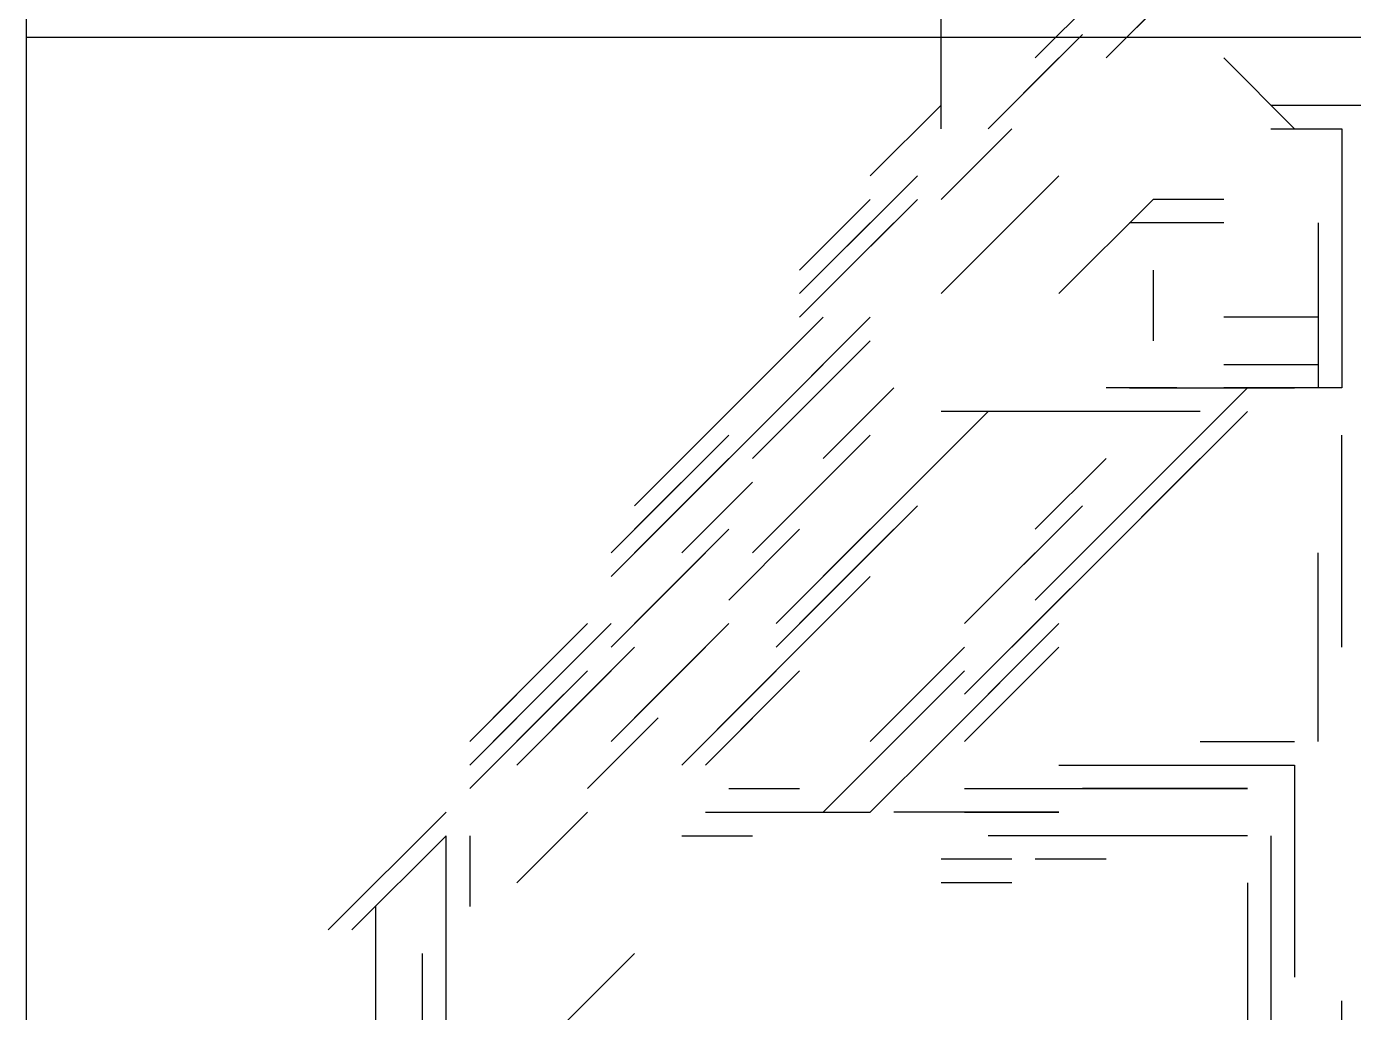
# Model space of a CAD drawing. Extents: x 34 to 168, y 38 to 138.
# Drawn here: x 52 to 61.38, y 103.1 to 110.08 of the extents above; entities that cross this region are included whole.
import ezdxf

# ---------------------------------------------------------------- set-up
doc = ezdxf.new("R2010")
doc.units = 0
doc.layers.add('STRUCTURE', color=1, linetype='CONTINUOUS')

msp = doc.modelspace()

# ---------------------------------------------------------------- linework, layer by layer
for p, q in [((58.467, 109.5203), (58.467, 111.5203)), ((58.467, 109.5203), (58.467, 111.3536)), ((58.467, 109.5203), (58.467, 111.0203)), ((59.8003, 110.0203), (60.467, 110.687)), ((59.8003, 110.0203), (60.467, 110.687)), ((59.8003, 110.0203), (60.467, 110.687)), ((59.6337, 109.8536), (60.3003, 110.5203)), ((59.6337, 109.8536), (60.3003, 110.5203)), ((59.6337, 109.8536), (60.3003, 110.5203)), ((59.8003, 110.0203), (60.3003, 110.5203)), ((59.6337, 110.3536), (59.1337, 109.8536)), ((58.467, 109.3536), (58.467, 110.0203)), ((58.467, 109.3536), (58.467, 110.0203)), ((59.467, 110.0203), (58.967, 109.5203)), ((59.467, 110.0203), (58.967, 109.5203)), ((59.467, 110.0203), (58.967, 109.5203)), ((59.467, 110.0203), (58.967, 109.5203)), ((59.3003, 109.8536), (58.8003, 109.3536)), ((59.3003, 109.8536), (58.8003, 109.3536)), ((60.467, 109.8536), (60.967, 109.3536)), ((57.967, 109.0203), (58.467, 109.5203)), ((60.8003, 109.5203), (61.3003, 109.5203)), ((60.8003, 109.5203), (61.467, 109.5203)), ((60.8003, 109.5203), (61.467, 109.5203)), ((60.8003, 109.5203), (61.3003, 109.5203)), ((58.967, 109.3536), (58.467, 108.8536)), ((60.8003, 109.3536), (61.3003, 109.3536)), ((60.8003, 109.3536), (61.3003, 109.3536)), ((60.8003, 109.3536), (61.3003, 109.3536)), ((60.8003, 109.3536), (61.3003, 109.3536)), ((60.8003, 109.3536), (61.3003, 109.3536)), ((60.8003, 109.3536), (61.3003, 109.3536)), ((60.8003, 109.3536), (61.3003, 109.3536)), ((60.8003, 109.3536), (61.3003, 109.3536)), ((61.3003, 109.3536), (61.3003, 108.8536)), ((61.3003, 109.3536), (61.3003, 108.687)), ((61.3003, 109.3536), (61.3003, 108.3536)), ((61.3003, 109.3536), (61.3003, 108.8536)), ((61.3003, 109.3536), (61.3003, 108.8536)), ((61.3003, 109.3536), (61.3003, 108.687)), ((61.3003, 109.3536), (61.3003, 108.687)), ((61.3003, 109.3536), (61.3003, 108.5203)), ((61.3003, 109.3536), (61.3003, 108.5203)), ((61.3003, 109.3536), (61.3003, 108.8536)), ((57.467, 108.187), (58.3003, 109.0203)), ((58.467, 108.187), (59.3003, 109.0203)), ((57.467, 108.187), (58.1337, 108.8536)), ((57.467, 108.3536), (57.967, 108.8536)), ((57.6337, 108.187), (58.3003, 108.8536)), ((57.6337, 108.187), (58.3003, 108.8536)), ((59.967, 108.8536), (59.3003, 108.187)), ((60.467, 108.8536), (59.967, 108.8536)), ((57.467, 108.187), (57.967, 108.687)), ((57.467, 108.0203), (58.1337, 108.687)), ((57.467, 108.0203), (58.1337, 108.687)), ((57.6337, 108.187), (58.1337, 108.687)), ((57.6337, 108.187), (58.1337, 108.687)), ((57.6337, 108.187), (58.1337, 108.687)), ((57.6337, 108.187), (58.1337, 108.687)), ((60.467, 108.687), (59.8003, 108.687)), ((60.467, 108.687), (59.8003, 108.687)), ((60.467, 108.687), (59.8003, 108.687)), ((61.1337, 108.687), (61.1337, 108.187)), ((61.1337, 108.687), (61.1337, 108.187)), ((61.1337, 108.687), (61.1337, 108.0203)), ((61.1337, 108.687), (61.1337, 108.187)), ((57.467, 108.0203), (57.967, 108.5203)), ((61.1337, 108.5203), (61.1337, 107.5203)), ((61.1337, 108.5203), (61.1337, 107.5203)), ((61.1337, 108.5203), (61.1337, 107.5203)), ((61.3003, 108.5203), (61.3003, 107.5203)), ((59.967, 108.3536), (59.967, 107.8536)), ((61.1337, 108.3536), (61.1337, 107.5203)), ((61.1337, 108.3536), (61.1337, 107.5203)), ((61.1337, 108.187), (61.1337, 107.5203)), ((57.967, 108.0203), (57.1337, 107.187)), ((57.1337, 107.5203), (57.6337, 108.0203)), ((57.1337, 107.5203), (57.6337, 108.0203)), ((57.1337, 107.5203), (57.6337, 108.0203)), ((57.1337, 107.5203), (57.6337, 108.0203)), ((57.967, 108.0203), (57.3003, 107.3536)), ((57.967, 108.0203), (57.3003, 107.3536)), ((61.1337, 108.0203), (60.467, 108.0203)), ((56.967, 107.3536), (57.467, 107.8536)), ((57.967, 107.8536), (57.1337, 107.0203)), ((57.967, 107.8536), (57.1337, 107.0203)), ((57.967, 107.8536), (57.1337, 107.0203)), ((60.467, 107.687), (61.1337, 107.687)), ((56.6337, 107.0203), (57.1337, 107.5203)), ((57.6337, 107.0203), (58.1337, 107.5203)), ((57.6337, 107.0203), (58.1337, 107.5203)), ((57.6337, 107.0203), (58.1337, 107.5203)), ((60.6337, 107.5203), (59.6337, 106.5203)), ((60.1337, 107.5203), (59.6337, 107.5203)), ((60.1337, 107.5203), (59.6337, 107.5203)), ((60.1337, 107.5203), (59.6337, 107.5203)), ((59.8003, 107.5203), (60.967, 107.5203)), ((59.8003, 107.5203), (60.3003, 107.5203)), ((59.8003, 107.5203), (60.967, 107.5203)), ((59.967, 107.5203), (60.967, 107.5203)), ((60.6337, 107.5203), (60.1337, 107.0203)), ((60.6337, 107.5203), (60.1337, 107.0203)), ((61.1337, 107.5203), (60.467, 107.5203)), ((61.1337, 107.5203), (60.467, 107.5203)), ((61.1337, 107.5203), (60.467, 107.5203)), ((61.1337, 107.5203), (60.467, 107.5203)), ((61.1337, 107.5203), (60.467, 107.5203)), ((61.1337, 107.5203), (60.467, 107.5203)), ((61.1337, 107.5203), (60.467, 107.5203)), ((61.1337, 107.5203), (60.467, 107.5203)), ((61.1337, 107.5203), (60.467, 107.5203)), ((61.1337, 107.5203), (60.6337, 107.5203)), ((61.3003, 107.5203), (60.6337, 107.5203)), ((61.1337, 107.5203), (60.6337, 107.5203)), ((56.3003, 106.687), (56.967, 107.3536)), ((58.8003, 107.3536), (58.3003, 106.8536)), ((59.3003, 107.3536), (58.467, 107.3536)), ((59.467, 107.3536), (58.467, 107.3536)), ((59.467, 107.3536), (58.467, 107.3536)), ((59.467, 107.3536), (58.467, 107.3536)), ((59.467, 107.3536), (58.467, 107.3536)), ((59.467, 107.3536), (58.6337, 107.3536)), ((59.967, 107.3536), (58.6337, 107.3536)), ((59.6337, 107.3536), (58.6337, 107.3536)), ((59.6337, 107.3536), (58.6337, 107.3536)), ((59.467, 107.3536), (58.6337, 107.3536)), ((59.967, 107.3536), (58.6337, 107.3536)), ((59.967, 107.3536), (58.6337, 107.3536)), ((59.467, 107.3536), (58.8003, 107.3536)), ((60.6337, 107.3536), (59.6337, 106.3536)), ((60.3003, 107.3536), (59.8003, 107.3536)), ((56.3003, 106.5203), (56.967, 107.187)), ((56.467, 106.5203), (57.1337, 107.187)), ((56.467, 106.5203), (57.1337, 107.187)), ((56.467, 106.5203), (57.1337, 107.187)), ((57.467, 106.687), (57.967, 107.187)), ((61.3003, 105.687), (61.3003, 107.187)), ((61.3003, 106.187), (61.3003, 107.187)), ((61.3003, 106.5203), (61.3003, 107.187)), ((56.3003, 106.5203), (56.8003, 107.0203)), ((56.3003, 106.3536), (56.967, 107.0203)), ((57.3003, 106.5203), (57.8003, 107.0203)), ((59.1337, 106.5203), (59.6337, 107.0203)), ((60.3003, 107.0203), (59.467, 106.187)), ((59.467, 106.3536), (60.1337, 107.0203)), ((60.1337, 107.0203), (59.6337, 106.5203)), ((56.1337, 106.187), (56.8003, 106.8536)), ((56.1337, 106.3536), (56.6337, 106.8536)), ((56.3003, 106.3536), (56.8003, 106.8536)), ((56.3003, 106.3536), (56.8003, 106.8536)), ((56.3003, 106.3536), (56.8003, 106.8536)), ((56.3003, 106.3536), (56.8003, 106.8536)), ((56.3003, 106.3536), (56.8003, 106.8536)), ((57.1337, 106.8536), (56.6337, 106.3536)), ((57.1337, 106.3536), (57.6337, 106.8536)), ((57.1337, 106.3536), (57.6337, 106.8536)), ((58.3003, 106.8536), (57.467, 106.0203)), ((58.3003, 106.8536), (57.467, 106.0203)), ((58.3003, 106.8536), (57.467, 106.0203)), ((58.3003, 106.8536), (57.467, 106.0203)), ((58.3003, 106.8536), (57.8003, 106.3536)), ((59.1337, 106.0203), (59.967, 106.8536)), ((60.1337, 106.8536), (59.3003, 106.0203)), ((60.1337, 106.8536), (59.3003, 106.0203)), ((58.1337, 106.687), (57.467, 106.0203)), ((58.1337, 106.687), (57.467, 106.0203)), ((58.3003, 106.687), (57.6337, 106.0203)), ((58.6337, 105.8536), (59.467, 106.687)), ((56.967, 106.5203), (56.3003, 105.8536)), ((56.967, 106.5203), (56.3003, 105.8536)), ((56.967, 106.0203), (57.467, 106.5203)), ((56.967, 106.0203), (57.467, 106.5203)), ((56.967, 106.0203), (57.467, 106.5203)), ((57.967, 106.5203), (57.3003, 105.8536)), ((58.1337, 106.5203), (57.467, 105.8536)), ((57.967, 106.5203), (57.467, 106.0203)), ((57.967, 106.5203), (57.467, 106.0203)), ((56.8003, 106.3536), (56.1337, 105.687)), ((57.967, 106.3536), (57.467, 105.8536)), ((58.6337, 105.8536), (59.1337, 106.3536)), ((59.6337, 106.3536), (58.967, 105.687)), ((59.6337, 106.3536), (59.1337, 105.8536)), ((61.1337, 105.187), (61.1337, 106.3536)), ((56.6337, 106.187), (56.1337, 105.687)), ((57.8003, 106.187), (57.3003, 105.687)), ((57.967, 106.187), (57.467, 105.687)), ((58.6337, 105.3536), (59.467, 106.187)), ((55.3003, 105.187), (55.967, 105.8536)), ((55.6337, 105.3536), (56.1337, 105.8536)), ((56.1337, 105.0203), (56.967, 105.8536)), ((56.1337, 105.0203), (56.967, 105.8536)), ((56.3003, 105.187), (56.967, 105.8536)), ((56.3003, 105.187), (56.967, 105.8536)), ((56.467, 105.3536), (56.967, 105.8536)), ((56.467, 105.3536), (56.967, 105.8536)), ((59.3003, 105.8536), (58.467, 105.0203)), ((58.6337, 105.3536), (59.1337, 105.8536)), ((55.1337, 105.0203), (55.8003, 105.687)), ((55.1337, 105.0203), (55.8003, 105.687)), ((55.3003, 105.0203), (55.967, 105.687)), ((55.3003, 105.0203), (55.967, 105.687)), ((55.3003, 105.0203), (55.967, 105.687)), ((55.3003, 105.0203), (55.967, 105.687)), ((55.3003, 105.0203), (55.967, 105.687)), ((56.3003, 105.687), (55.8003, 105.187)), ((56.3003, 105.687), (55.8003, 105.187)), ((56.1337, 105.0203), (56.8003, 105.687)), ((56.3003, 105.187), (56.8003, 105.687)), ((57.467, 105.687), (56.967, 105.187)), ((57.967, 105.0203), (58.6337, 105.687)), ((59.1337, 105.687), (58.467, 105.0203)), ((59.3003, 105.687), (58.6337, 105.0203)), ((61.1337, 105.187), (61.1337, 105.687)), ((55.1337, 104.687), (55.967, 105.5203)), ((55.1337, 104.8536), (55.8003, 105.5203)), ((55.1337, 104.687), (55.967, 105.5203)), ((55.1337, 104.687), (55.967, 105.5203)), ((56.1337, 105.5203), (55.6337, 105.0203)), ((56.1337, 105.5203), (55.6337, 105.0203)), ((56.1337, 105.5203), (55.6337, 105.0203)), ((57.3003, 105.5203), (56.8003, 105.0203)), ((57.467, 105.5203), (56.8003, 104.8536)), ((57.967, 104.8536), (58.6337, 105.5203)), ((59.1337, 105.5203), (58.6337, 105.0203)), ((61.1337, 105.0203), (61.1337, 105.5203)), ((55.1337, 104.687), (55.8003, 105.3536)), ((55.967, 105.3536), (55.467, 104.8536)), ((57.1337, 105.3536), (56.6337, 104.8536)), ((57.1337, 105.3536), (56.6337, 104.8536)), ((57.1337, 105.3536), (56.6337, 104.8536)), ((57.1337, 105.3536), (56.6337, 104.8536)), ((57.1337, 105.3536), (56.6337, 104.8536)), ((57.1337, 105.3536), (56.6337, 104.8536)), ((57.3003, 105.3536), (56.8003, 104.8536)), ((55.1337, 104.687), (55.6337, 105.187)), ((55.967, 104.687), (56.467, 105.187)), ((55.967, 104.687), (56.467, 105.187)), ((55.967, 104.687), (56.467, 105.187)), ((57.6337, 104.5203), (58.3003, 105.187)), ((57.967, 104.5203), (58.467, 105.0203)), ((57.967, 104.5203), (58.467, 105.0203)), ((57.967, 104.5203), (58.467, 105.0203)), ((60.3003, 105.0203), (60.967, 105.0203)), ((59.3003, 104.8536), (60.8003, 104.8536)), ((59.467, 104.8536), (60.967, 104.8536)), ((59.467, 104.8536), (60.1337, 104.8536)), ((59.8003, 104.8536), (60.967, 104.8536)), ((60.3003, 104.8536), (60.967, 104.8536)), ((60.3003, 104.8536), (60.967, 104.8536)), ((60.467, 104.8536), (60.967, 104.8536)), ((60.467, 104.8536), (60.967, 104.8536)), ((60.467, 104.8536), (60.967, 104.8536)), ((60.467, 104.8536), (60.967, 104.8536)), ((60.967, 104.8536), (60.967, 103.3536)), ((56.967, 104.687), (57.467, 104.687)), ((58.6337, 104.687), (60.467, 104.687)), ((58.6337, 104.687), (60.3003, 104.687)), ((58.6337, 104.687), (60.1337, 104.687)), ((58.6337, 104.687), (59.6337, 104.687)), ((58.6337, 104.687), (60.467, 104.687)), ((58.6337, 104.687), (60.467, 104.687)), ((58.6337, 104.687), (60.3003, 104.687)), ((58.6337, 104.687), (60.3003, 104.687)), ((58.6337, 104.687), (60.3003, 104.687)), ((58.6337, 104.687), (60.1337, 104.687)), ((58.6337, 104.687), (60.467, 104.687)), ((58.8003, 104.687), (59.3003, 104.687)), ((59.467, 104.687), (60.6337, 104.687)), ((60.6337, 104.687), (59.467, 104.687)), ((54.1337, 103.687), (54.967, 104.5203)), ((55.467, 104.0203), (55.967, 104.5203)), ((55.467, 104.0203), (55.967, 104.5203)), ((55.467, 104.0203), (55.967, 104.5203)), ((55.467, 104.0203), (55.967, 104.5203)), ((56.8003, 104.5203), (57.967, 104.5203)), ((56.8003, 104.5203), (57.8003, 104.5203)), ((56.8003, 104.5203), (57.8003, 104.5203)), ((56.8003, 104.5203), (57.967, 104.5203)), ((56.8003, 104.5203), (57.967, 104.5203)), ((56.8003, 104.5203), (57.967, 104.5203)), ((56.8003, 104.5203), (57.8003, 104.5203)), ((56.8003, 104.5203), (57.8003, 104.5203)), ((56.8003, 104.5203), (57.8003, 104.5203)), ((56.8003, 104.5203), (57.967, 104.5203)), ((56.967, 104.5203), (57.8003, 104.5203)), ((57.3003, 104.5203), (57.8003, 104.5203)), ((59.3003, 104.5203), (58.1337, 104.5203)), ((58.6337, 104.5203), (59.3003, 104.5203)), ((54.3003, 103.687), (54.967, 104.3536)), ((54.967, 103.187), (54.967, 104.3536)), ((54.967, 103.687), (54.967, 104.3536)), ((54.967, 103.187), (54.967, 104.3536)), ((54.967, 103.187), (54.967, 104.3536)), ((54.967, 103.3536), (54.967, 104.3536)), ((55.1337, 104.3536), (55.1337, 103.8536)), ((56.6337, 104.3536), (57.1337, 104.3536)), ((60.3003, 104.3536), (58.8003, 104.3536)), ((60.6337, 104.3536), (59.1337, 104.3536)), ((60.6337, 104.3536), (59.1337, 104.3536)), ((60.467, 104.3536), (59.8003, 104.3536)), ((60.8003, 104.3536), (60.8003, 102.3536)), ((60.8003, 104.3536), (60.8003, 103.8536)), ((60.8003, 104.3536), (60.8003, 103.0203)), ((54.967, 102.5203), (54.967, 104.187)), ((54.967, 102.8536), (54.967, 104.187)), ((54.967, 103.0203), (54.967, 104.187)), ((54.967, 103.0203), (54.967, 104.187)), ((54.967, 102.8536), (54.967, 104.187)), ((58.967, 104.187), (58.467, 104.187)), ((58.967, 104.187), (58.467, 104.187)), ((59.6337, 104.187), (59.1337, 104.187)), ((58.967, 104.0203), (58.467, 104.0203)), ((60.6337, 104.0203), (60.6337, 102.8536)), ((60.6337, 104.0203), (60.6337, 102.8536)), ((54.467, 103.8536), (54.467, 103.3536)), ((54.467, 103.8536), (54.467, 103.187)), ((54.467, 103.8536), (54.467, 103.3536)), ((54.467, 103.8536), (54.467, 103.3536)), ((54.467, 103.8536), (54.467, 103.187)), ((54.467, 103.8536), (54.467, 103.187)), ((54.8003, 101.187), (54.8003, 103.5203)), ((56.3003, 103.5203), (55.8003, 103.0203)), ((54.467, 103.3536), (54.467, 102.3536)), ((54.8003, 102.187), (54.8003, 103.187)), ((54.8003, 100.687), (54.8003, 103.187)), ((60.8003, 103.187), (60.8003, 102.5203)), ((61.3003, 102.5203), (61.3003, 103.187))]:
    msp.add_line(p, q)
at = {"layer": 'STRUCTURE', "color": 1}
for p, q in [((52, 55), (52, 120)), ((52, 110), (130, 110))]:
    msp.add_line(p, q, dxfattribs=at)

doc.saveas('drawing.dxf')
